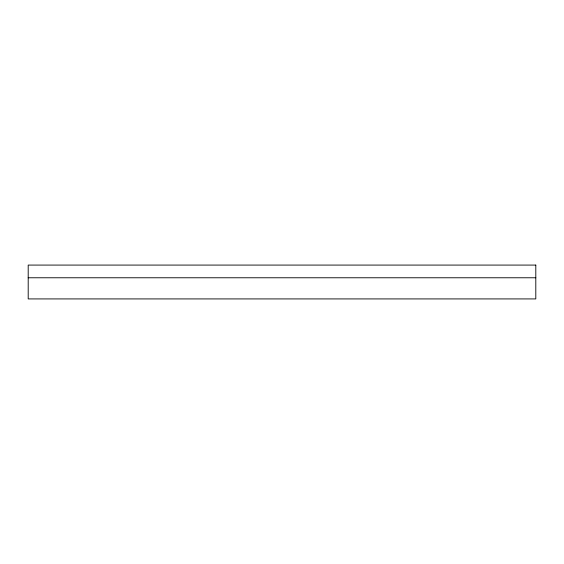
<?xml version="1.0" encoding="UTF-8"?>
<svg xmlns="http://www.w3.org/2000/svg" width="564" height="564" viewBox="0 0 564 564"><rect width="100%" height="100%" fill="white"/><g stroke="black" fill="none" stroke-linecap="round" stroke-linejoin="round"><path stroke-width="0.85" d="M28.2 277.77L535.8 277.77M535.8 265.08L28.2 265.08L28.2 298.92L535.8 298.92L535.8 265.08"/></g></svg>
